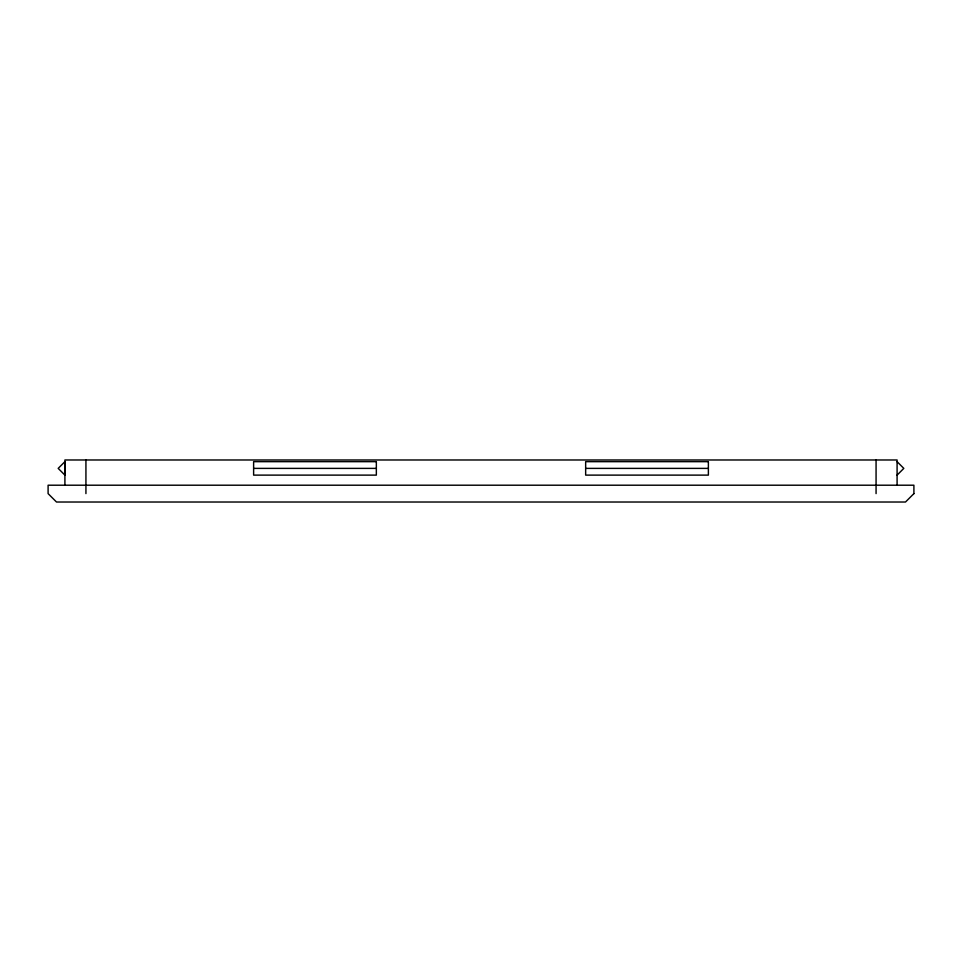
<?xml version="1.0" encoding="UTF-8"?>
<svg xmlns="http://www.w3.org/2000/svg" width="962" height="962" viewBox="0 0 962 962"><rect width="100%" height="100%" fill="white"/><g stroke="black" fill="none" stroke-linecap="round" stroke-linejoin="round"><path stroke-width="1.44" d="M897.089 475.12L903.811 468.386L897.089 461.664M253.619 468.386L376.346 468.386M585.654 468.386L708.381 468.386M897.089 485.209L897.089 459.98L64.911 459.98L64.911 485.209M876.069 459.98L876.069 493.614M85.931 459.98L85.931 493.614M64.911 461.664L64.911 475.12L58.189 468.386L64.911 461.664M913.9 493.614L905.495 502.02L56.505 502.02L48.1 493.614L48.1 485.209L913.9 485.209L913.9 493.614M376.346 461.664L253.619 461.664L253.619 475.12L376.346 475.12L376.346 461.664M708.381 461.664L585.654 461.664L585.654 475.12L708.381 475.12L708.381 461.664"/></g></svg>
